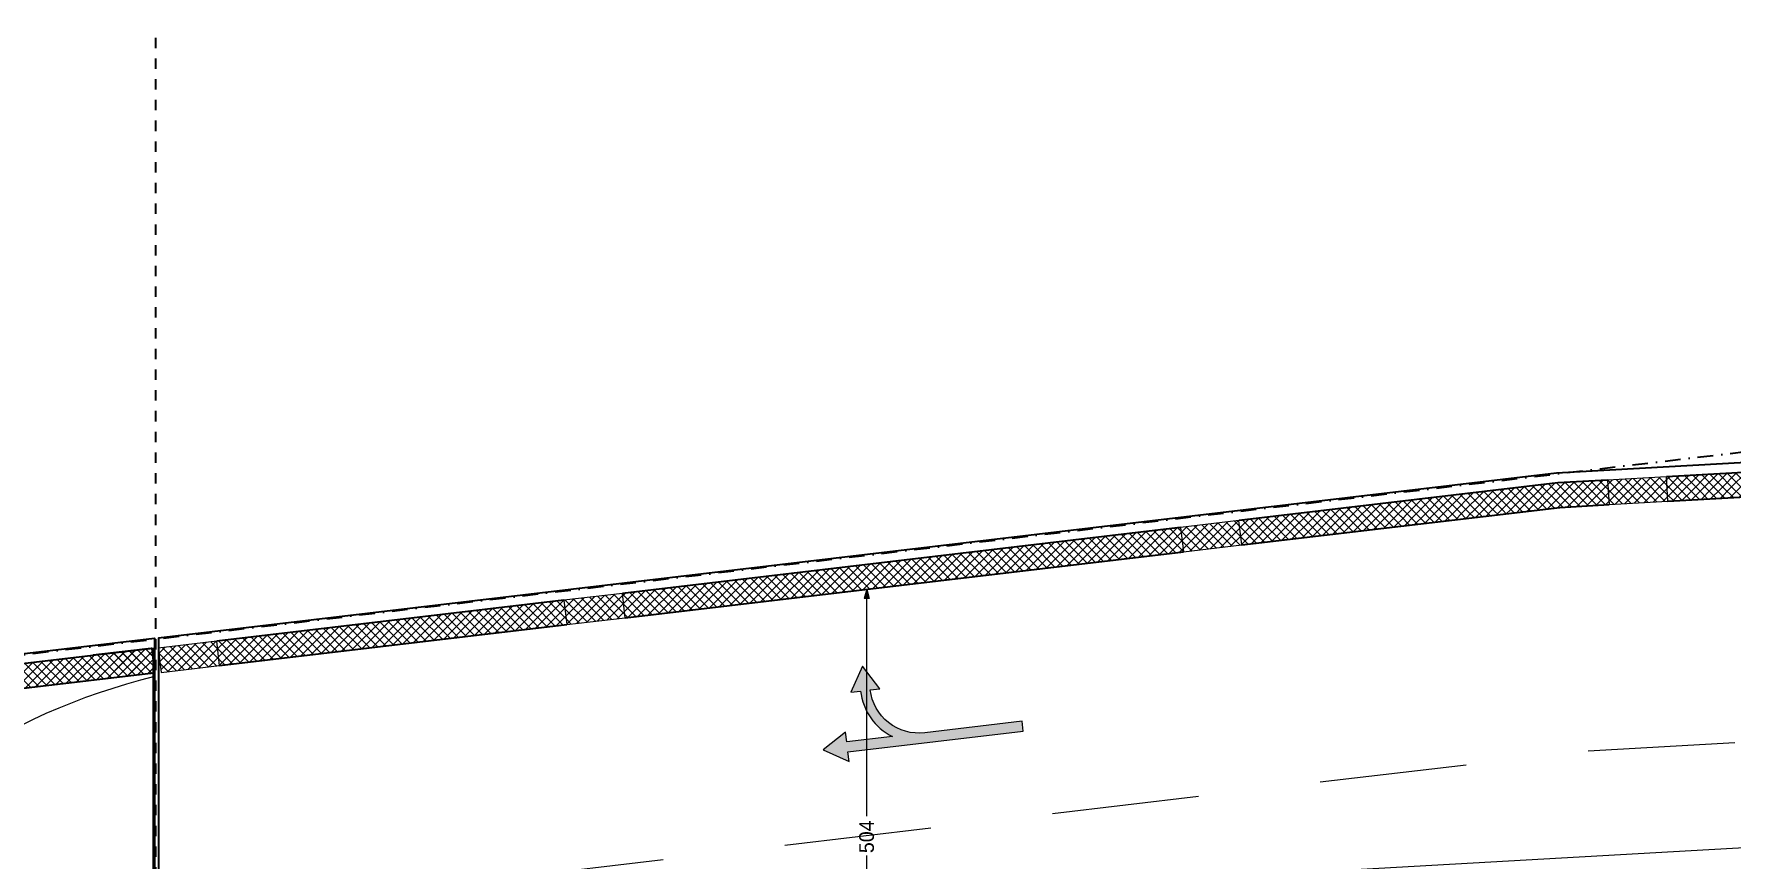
# Model space of a CAD drawing. Header units: millimetres. Extents: x 635850 to 824661, y -5878409 to -5774454.
# Drawn here: x 749086 to 766397, y -5782877 to -5774454 of the extents above; entities that cross this region are included whole.
import ezdxf

# ---------------------------------------------------------------- set-up
doc = ezdxf.new("R2010")
doc.units = ezdxf.units.MM
doc.header["$MEASUREMENT"] = 0
for name, pattern in [('A - Long Dashed', [2750, 1500, -1250]), ('Dashed', [211.666667, 105.833333, -105.833333]), ('Dot & Dashed', [335.138881, 158.75, -88.194444, 0, -88.194437])]:
    doc.linetypes.add(name, pattern=pattern)
for name, color, linetype, lineweight in [('0_Pen_No__101', 252, 'Continuous', 13), ('0_Pen_No__22', 8, 'Continuous', 35), ('A - Ndertesa 5 - 2D Drafting - General_Pen_No__6', 5, 'Continuous', 35), ('A - Ndertesa 6 - Muret_Pen_No__22', 8, 'Continuous', 35), ('A - Ndertesa 6 - Pllaka meskatit_Pen_No__22', 8, 'Continuous', 35), ('A - Ndertesa 6- Shtyllat_Pen_No__101', 252, 'Continuous', 13), ('A - Ndertesa 6- Shtyllat_Pen_No__22', 8, 'Continuous', 35), ('A - Ndertesa 7  - Pllaka meskatitt_Pen_No__7', 7, 'Continuous', 35), ('A - Ndertesa 7 - Komunikimi Vertikal_Pen_No__1', 7, 'Continuous', 13), ('A - Ndertesa 7 - Muret_Pen_No__22', 8, 'Continuous', 35), ('A - Ndertesa 7 - Shtyllat_Pen_No__1', 7, 'Continuous', 13), ('A - Ndertesa 7 - Shtyllat_Pen_No__101', 252, 'Continuous', 13)]:
    doc.layers.add(name, color=color, linetype=linetype, lineweight=lineweight)
for name, color, linetype, lineweight, true_color in [('0_Pen_No__62', 7, 'Continuous', 20, 0xaaaaaa), ('A - Ndertesa 4 - Parcelat_Pen_No__8', 7, 'Continuous', 35, 0xa80f02), ('A - Ndertesa 5 - Sanitaria_Pen_No__82', 7, 'Continuous', 20, 0xaaaaaa), ('A - Ndertesa 6 - Muret_Pen_No__82', 7, 'Continuous', 20, 0xaaaaaa), ('A - Ndertesa 6 - Vijat e Bodrumit_Pen_No__82', 7, 'Continuous', 20, 0xaaaaaa), ('A - Ndertesa 7 - Komunikimi Vertikal_Pen_No__102', 7, 'Continuous', 13, 0xcccccc), ('A - Ndertesa 7 - Muret_Pen_No__82', 7, 'Continuous', 20, 0xaaaaaa), ('A - Ndertesa 7 - Ndertesa 4 - Dimensionimi Bazik_Pen_No__102', 7, 'Continuous', 13, 0xcccccc), ('A - Ndertesa 7 - Ndertesa 4 - Dimensionimi Bazik_Pen_No__82', 7, 'Continuous', 20, 0xaaaaaa), ('A - Situacioni_Pen_No__249', 7, 'Continuous', 13, 0xe8e8e8)]:
    doc.layers.add(name, color=color, linetype=linetype, lineweight=lineweight, true_color=true_color)
for name, color, linetype in [('A - Ndertesa 6 - Muret', 7, 'Continuous'), ('A - Ndertesa 6 - Pllaka meskatit', 7, 'Continuous'), ('A - Ndertesa 6- Shtyllat', 7, 'Continuous'), ('A - Ndertesa 7  - Pllaka meskatitt', 7, 'Continuous'), ('A - Ndertesa 7 - Muret', 7, 'Continuous'), ('A - Ndertesa 7 - Ndertesa 4 - Dimensionimi Bazik', 7, 'Continuous'), ('A - Ndertesa 7 - Shtyllat', 7, 'Continuous')]:
    doc.layers.add(name, color=color, linetype=linetype)
doc.styles.add('GENERATED_STYLE_1', font='GOTHIC.TTF')
doc.dimstyles.new('GENERATED_STYLE__1', dxfattribs={"dimtxt": 150, "dimasz": 91.78744, "dimexe": 0.18, "dimexo": 0.0625, "dimgap": 0, "dimtad": 0, "dimdec": 0, "dimlfac": 0.1, "dimzin": 0, "dimdsep": 46, "dimtxsty": 'GENERATED_STYLE_1', "dimblk": 'ARROWHEAD_5', "dimblk1": 'ARROWHEAD_5', "dimblk2": 'ARROWHEAD_5', "dimcen": 0.09, "dimse1": 1, "dimse2": 1, "dimclrd": 256, "dimclre": 256, "dimclrt": 256, "dimadec": 0, "dimazin": 0, "dimtfac": 1, "dimtdec": 4, "dimtmove": 0, "dimatfit": 3, "dimfxl": 0, "dimtolj": 1, "dimtzin": 0, "dimarcsym": 0})
pattern_1 = [(45, (664183.82, -5827429.525), (-45.96194, 45.96194), []), (135, (664183.82, -5827429.525), (45.96194, 45.96194), [])]

# ---------------------------------------------------------------- blocks, each defined once
blk = doc.blocks.new('Slab_3', base_point=(703704, -5790216))
at = {"layer": 'A - Ndertesa 6 - Pllaka meskatit_Pen_No__22', "color": 8, "linetype": 'Continuous', "lineweight": 35, "flags": 128}
blk.add_lwpolyline([(703704, -5790216), (739063, -5786585), (739063, -5784104), (741099, -5781712), (750317, -5780624), (750320, -5821669), (726662, -5822733), (707158, -5823855)], close=True, dxfattribs=at)
blk = doc.blocks.new('Slab_4', base_point=(764617, -5778939))
at = {"layer": 'A - Ndertesa 7  - Pllaka meskatitt_Pen_No__7', "color": 7, "linetype": 'Continuous', "lineweight": 35, "flags": 128}
blk.add_lwpolyline([(764617, -5778939), (750355, -5780623), (750355, -5821676), (764660, -5821034), (785655, -5820355), (785655, -5777754), (764617, -5778939)], close=True, dxfattribs=at)
blk = doc.blocks.new('Wall_225', base_point=(750288, -5780728))
at = {"layer": 'A - Ndertesa 6 - Muret_Pen_No__82', "linetype": 'Continuous', "lineweight": 20, "true_color": 0xaaaaaa}
h = blk.add_hatch(dxfattribs=at)
h.set_pattern_fill('Concrete_Block', color=253, style=0, pattern_type=2)
h.set_pattern_definition(pattern_1)
h.paths.add_polyline_path([(741514, -5781764), (741745, -5781737), (741774, -5781985), (750247, -5780984), (749919, -5781023), (749919, -5781022), (749721, -5781046), (749692, -5780798), (745326, -5781314), (745355, -5781562), (744759, -5781631), (744730, -5781384), (741514, -5781764)])
h = blk.add_hatch(dxfattribs=at)
h.set_pattern_fill('Concrete_Block', color=253, style=0, pattern_type=2)
h.set_pattern_definition(pattern_1)
h.paths.add_polyline_path([(750288, -5780728), (750283, -5780728), (750288, -5780728)])
h = blk.add_hatch(dxfattribs=at)
h.set_pattern_fill('Concrete_Block', color=253, style=0, pattern_type=2)
h.set_pattern_definition(pattern_1)
h.paths.add_polyline_path([(750317, -5780976), (750288, -5780728), (750317, -5780976)])
at = {"layer": 'A - Ndertesa 6 - Muret_Pen_No__22', "color": 8, "linetype": 'Continuous', "lineweight": 35, "flags": 128}
for points in [[(749692, -5780798), (745326, -5781314)], [(750288, -5780728), (750283, -5780728)], [(750288, -5780728), (750317, -5780976)], [(741774, -5781985), (750247, -5780984)], [(750317, -5780976), (750317, -5780976)], [(744730, -5781384), (741514, -5781764)]]:
    blk.add_lwpolyline(points, dxfattribs=at)
blk = doc.blocks.new('Wall_226', base_point=(785655, -5777854))
at = {"layer": 'A - Ndertesa 7 - Muret_Pen_No__82', "linetype": 'Continuous', "lineweight": 20, "true_color": 0xaaaaaa}
h = blk.add_hatch(dxfattribs=at)
h.set_pattern_fill('Concrete_Block', color=253, style=0, pattern_type=2)
h.set_pattern_definition(pattern_1)
h.paths.add_polyline_path([(768703, -5778809), (765748, -5779158), (765752, -5779225), (770467, -5778960), (770453, -5778710)])
h = blk.add_hatch(dxfattribs=at)
h.set_pattern_fill('Concrete_Block', color=253, style=0, pattern_type=2)
h.set_pattern_definition(pattern_1)
h.paths.add_polyline_path([(768703, -5778809), (765737, -5778976), (765748, -5779158)])
h = blk.add_hatch(dxfattribs=at)
h.set_pattern_fill('Concrete_Block', color=253, style=0, pattern_type=2)
h.set_pattern_definition(pattern_1)
h.paths.add_polyline_path([(764629, -5779038), (761378, -5779422), (761384, -5779471), (764651, -5779287)])
h = blk.add_hatch(dxfattribs=at)
h.set_pattern_fill('Concrete_Block', color=253, style=0, pattern_type=2)
h.set_pattern_definition(pattern_1)
h.paths.add_polyline_path([(765138, -5779010), (764629, -5779038), (764651, -5779287), (765151, -5779228)])
h = blk.add_hatch(dxfattribs=at)
h.set_pattern_fill('Concrete_Block', color=253, style=0, pattern_type=2)
h.set_pattern_definition(pattern_1)
h.paths.add_polyline_path([(765151, -5779228), (764651, -5779287), (765152, -5779259)])
h = blk.add_hatch(dxfattribs=at)
h.set_pattern_fill('Concrete_Block', color=253, style=0, pattern_type=2)
h.set_pattern_definition(pattern_1)
h.paths.add_polyline_path([(760782, -5779493), (760577, -5779517), (760784, -5779505)])
at = {"layer": 'A - Ndertesa 7 - Muret_Pen_No__22', "color": 8, "linetype": 'Continuous', "lineweight": 35, "flags": 128}
for points in [[(770453, -5778710), (765737, -5778976)], [(765138, -5779010), (764629, -5779038)], [(765752, -5779225), (770467, -5778960)], [(764651, -5779287), (765152, -5779259)], [(760782, -5779493), (760577, -5779517)]]:
    blk.add_lwpolyline(points, dxfattribs=at)
blk = doc.blocks.new('Wall_269', base_point=(764629, -5779038))
at = {"layer": 'A - Ndertesa 7 - Muret_Pen_No__82', "linetype": 'Continuous', "lineweight": 20, "true_color": 0xaaaaaa}
h = blk.add_hatch(dxfattribs=at)
h.set_pattern_fill('Concrete_Block', color=253, style=0, pattern_type=2)
h.set_pattern_definition(pattern_1)
h.paths.add_polyline_path([(764651, -5779287), (761384, -5779471), (761407, -5779670)])
h = blk.add_hatch(dxfattribs=at)
h.set_pattern_fill('Concrete_Block', color=253, style=0, pattern_type=2)
h.set_pattern_definition(pattern_1)
h.paths.add_polyline_path([(755088, -5780165), (755118, -5780413), (760812, -5779741), (760784, -5779505), (760577, -5779517)])
h = blk.add_hatch(dxfattribs=at)
h.set_pattern_fill('Concrete_Block', color=253, style=0, pattern_type=2)
h.set_pattern_definition(pattern_1)
h.paths.add_polyline_path([(750951, -5780654), (750980, -5780902), (754522, -5780484), (754492, -5780235)])
at = {"layer": 'A - Ndertesa 7 - Muret_Pen_No__22', "color": 8, "linetype": 'Continuous', "lineweight": 35, "flags": 128}
for points in [[(764629, -5779038), (761378, -5779422)], [(761407, -5779670), (764651, -5779287)], [(760577, -5779517), (755088, -5780165)], [(755118, -5780413), (760812, -5779741)], [(754492, -5780235), (750951, -5780654)], [(750980, -5780902), (754522, -5780484)]]:
    blk.add_lwpolyline(points, dxfattribs=at)
blk = doc.blocks.new('Column_229', base_point=(750103, -5780875))
at = {"layer": 'A - Ndertesa 6- Shtyllat_Pen_No__101', "linetype": 'Continuous', "lineweight": 13}
h = blk.add_hatch(dxfattribs=at)
h.set_pattern_fill('Concrete_Block', color=252, style=0, pattern_type=2)
h.set_pattern_definition(pattern_1)
h.paths.add_polyline_path([(749890, -5780775), (749919, -5781023), (750247, -5780984), (750317, -5780976), (750288, -5780728), (750218, -5780736)])
h = blk.add_hatch(dxfattribs=at)
h.set_pattern_fill('Concrete_Block', color=252, style=0, pattern_type=2)
h.set_pattern_definition(pattern_1)
h.paths.add_polyline_path([(749890, -5780774), (749890, -5780775), (750218, -5780736)])
h = blk.add_hatch(dxfattribs=at)
h.set_pattern_fill('Concrete_Block', color=252, style=0, pattern_type=2)
h.set_pattern_definition(pattern_1)
h.paths.add_polyline_path([(750247, -5780984), (750317, -5780976), (750317, -5780976)])
at = {"layer": 'A - Ndertesa 6- Shtyllat_Pen_No__22', "color": 8, "linetype": 'Continuous', "lineweight": 35, "flags": 128}
for points in [[(750218, -5780736), (749890, -5780774), (749890, -5780775)], [(750247, -5780984), (750317, -5780976), (750317, -5780976)]]:
    blk.add_lwpolyline(points, dxfattribs=at)
blk = doc.blocks.new('Column_247', base_point=(750004, -5780887))
at = {"layer": '0_Pen_No__101', "linetype": 'Continuous', "lineweight": 13}
h = blk.add_hatch(dxfattribs=at)
h.set_pattern_fill('Concrete_Block', color=252, style=0, pattern_type=2)
h.set_pattern_definition(pattern_1)
h.paths.add_polyline_path([(749692, -5780797), (749692, -5780798), (750283, -5780728)])
h = blk.add_hatch(dxfattribs=at)
h.set_pattern_fill('Concrete_Block', color=252, style=0, pattern_type=2)
h.set_pattern_definition(pattern_1)
h.paths.add_polyline_path([(749692, -5780798), (749721, -5781046), (750312, -5780977), (750317, -5780976), (750288, -5780728), (750283, -5780728)])
h = blk.add_hatch(dxfattribs=at)
h.set_pattern_fill('Concrete_Block', color=252, style=0, pattern_type=2)
h.set_pattern_definition(pattern_1)
h.paths.add_polyline_path([(750312, -5780977), (750317, -5780976)])
at = {"layer": '0_Pen_No__22', "color": 8, "linetype": 'Continuous', "lineweight": 35, "flags": 128}
for points in [[(750283, -5780728), (749692, -5780797), (749692, -5780798)], [(750312, -5780977), (750317, -5780976)]]:
    blk.add_lwpolyline(points, dxfattribs=at)
blk = doc.blocks.new('Column_303', base_point=(750668, -5780813))
at = {"layer": 'A - Ndertesa 7 - Shtyllat_Pen_No__101', "linetype": 'Continuous', "lineweight": 13}
h = blk.add_hatch(dxfattribs=at)
h.set_pattern_fill('Concrete_Block', color=252, style=0, pattern_type=2)
h.set_pattern_definition(pattern_1)
h.paths.add_polyline_path([(750384, -5780972), (750980, -5780902), (750951, -5780654), (750355, -5780724)])
at = {"layer": 'A - Ndertesa 7 - Shtyllat_Pen_No__1', "color": 7, "linetype": 'Continuous', "lineweight": 13, "flags": 128}
blk.add_lwpolyline([(750384, -5780972), (750980, -5780902), (750951, -5780654), (750355, -5780724)], close=True, dxfattribs=at)
blk = doc.blocks.new('Column_304', base_point=(754805, -5780324))
at = {"layer": 'A - Ndertesa 7 - Shtyllat_Pen_No__101', "linetype": 'Continuous', "lineweight": 13}
h = blk.add_hatch(dxfattribs=at)
h.set_pattern_fill('Concrete_Block', color=252, style=0, pattern_type=2)
h.set_pattern_definition(pattern_1)
h.paths.add_polyline_path([(754522, -5780484), (755118, -5780413), (755088, -5780165), (754492, -5780235)])
at = {"layer": 'A - Ndertesa 7 - Shtyllat_Pen_No__1', "color": 7, "linetype": 'Continuous', "lineweight": 13, "flags": 128}
blk.add_lwpolyline([(754522, -5780484), (755118, -5780413), (755088, -5780165), (754492, -5780235)], close=True, dxfattribs=at)
blk = doc.blocks.new('Column_305', base_point=(761095, -5779581))
at = {"layer": 'A - Ndertesa 7 - Shtyllat_Pen_No__101', "linetype": 'Continuous', "lineweight": 13}
h = blk.add_hatch(dxfattribs=at)
h.set_pattern_fill('Concrete_Block', color=252, style=0, pattern_type=2)
h.set_pattern_definition(pattern_1)
h.paths.add_polyline_path([(760812, -5779741), (761407, -5779670), (761378, -5779422), (760782, -5779493)])
at = {"layer": 'A - Ndertesa 7 - Shtyllat_Pen_No__1', "color": 7, "linetype": 'Continuous', "lineweight": 13, "flags": 128}
blk.add_lwpolyline([(760812, -5779741), (761407, -5779670), (761378, -5779422), (760782, -5779493)], close=True, dxfattribs=at)
blk = doc.blocks.new('Column_306', base_point=(765445, -5779117))
at = {"layer": 'A - Ndertesa 7 - Shtyllat_Pen_No__101', "linetype": 'Continuous', "lineweight": 13}
h = blk.add_hatch(dxfattribs=at)
h.set_pattern_fill('Concrete_Block', color=252, style=0, pattern_type=2)
h.set_pattern_definition(pattern_1)
h.paths.add_polyline_path([(765152, -5779259), (765752, -5779225), (765737, -5778976), (765138, -5779010)])
at = {"layer": 'A - Ndertesa 7 - Shtyllat_Pen_No__1', "color": 7, "linetype": 'Continuous', "lineweight": 13, "flags": 128}
blk.add_lwpolyline([(765152, -5779259), (765752, -5779225), (765737, -5778976), (765138, -5779010)], close=True, dxfattribs=at)
blk = doc.blocks.new('*D1632', base_point=(664184, -5827430))
at = {"layer": 'A - Ndertesa 7 - Ndertesa 4 - Dimensionimi Bazik_Pen_No__102', "linetype": 'Continuous', "lineweight": 13, "true_color": 0xcccccc}
for points in [[(757581, -5780122), (757556, -5780216), (757606, -5780216)], [(757581, -5785159), (757606, -5785066), (757556, -5785066)], [(757581, -5785159), (757556, -5785253), (757606, -5785253)]]:
    blk.add_hatch(color=254, dxfattribs=at).paths.add_polyline_path(points)
at = {"layer": 'A - Ndertesa 7 - Ndertesa 4 - Dimensionimi Bazik_Pen_No__102', "color": 254, "linetype": 'Continuous', "lineweight": 13, "true_color": 0xcccccc}
for p, q in [((757581, -5780122), (757556, -5780216)), ((757606, -5780216), (757556, -5780216)), ((757581, -5780122), (757606, -5780216)), ((757581, -5782441), (757581, -5780216)), ((757581, -5785066), (757581, -5782841)), ((757556, -5785066), (757606, -5785066)), ((757581, -5785159), (757556, -5785066)), ((757581, -5785159), (757606, -5785066))]:
    blk.add_line(p, q, dxfattribs=at)
at = {"layer": 'A - Ndertesa 7 - Ndertesa 4 - Dimensionimi Bazik_Pen_No__82', "color": 253, "lineweight": 20, "true_color": 0xaaaaaa, "insert": (757656, -5782817), "char_height": 150, "attachment_point": 7, "rotation": 90, "style": 'GENERATED_STYLE_1'}
blk.add_mtext('\\A1;{\\pql;\\fCentury Gothic|b0|i0|c0|p34;504}', dxfattribs=at)
blk = doc.blocks.new('ARROWHEAD_5')
at = {"linetype": 'Continuous', "lineweight": 0}
blk.add_hatch(color=0, dxfattribs=at).paths.add_polyline_path([(-1, 0.2679), (0, 0), (-1, -0.2679)])
at = {"color": 0, "linetype": 'Continuous', "lineweight": 0}
blk.add_line((0, 0), (-1, 0), dxfattribs=at)
blk = doc.blocks.new('*D1650', base_point=(664184, -5827430))
at = {"layer": 'A - Ndertesa 7 - Ndertesa 4 - Dimensionimi Bazik_Pen_No__102', "linetype": 'Continuous', "lineweight": 13, "true_color": 0xcccccc}
for points in [[(785655, -5781688), (785560, -5781669), (785563, -5781719)], [(750364, -5783674), (750458, -5783693), (750455, -5783643)]]:
    blk.add_hatch(color=254, dxfattribs=at).paths.add_polyline_path(points)
at = {"layer": 'A - Ndertesa 7 - Ndertesa 4 - Dimensionimi Bazik_Pen_No__102', "color": 254, "linetype": 'Continuous', "lineweight": 13, "true_color": 0xcccccc}
for p, q in [((785562, -5781694), (768295, -5782665)), ((785563, -5781719), (785560, -5781669)), ((785655, -5781688), (785560, -5781669)), ((785655, -5781688), (785563, -5781719)), ((767723, -5782697), (750457, -5783668)), ((750364, -5783674), (750455, -5783643)), ((750364, -5783674), (750458, -5783693)), ((750455, -5783643), (750458, -5783693))]:
    blk.add_line(p, q, dxfattribs=at)
at = {"layer": 'A - Ndertesa 7 - Ndertesa 4 - Dimensionimi Bazik_Pen_No__82', "color": 253, "lineweight": 20, "true_color": 0xaaaaaa, "insert": (767751, -5782771), "char_height": 150, "attachment_point": 7, "rotation": 3.2198, "style": 'GENERATED_STYLE_1'}
blk.add_mtext('\\A1;{\\pql;\\fCentury Gothic|b0|i0|c0|p34;3,535}', dxfattribs=at)

msp = doc.modelspace()

# ---------------------------------------------------------------- hatches: boundary and pattern name
at = {"layer": 'A - Ndertesa 7 - Komunikimi Vertikal_Pen_No__1', "linetype": 'Continuous', "lineweight": 0, "true_color": 0xffffff}
msp.add_hatch(color=7, dxfattribs=at).paths.add_polyline_path([(758171.9, -5781588.2, -0.4142136), (757616.7, -5781150.2), (757716, -5781138.5), (757537.7, -5780907.8), (757418.1, -5781173.7), (757517.4, -5781162, 0.2513807), (757842.5, -5781627.1), (757377.4, -5781682), (757365.7, -5781582.7), (757135, -5781761), (757400.9, -5781880.6), (757389.2, -5781781.3), (759176.7, -5781570.2), (759165, -5781470.9)])

# ---------------------------------------------------------------- linework, layer by layer
at = {"layer": '0_Pen_No__62', "color": 253, "linetype": 'Continuous', "lineweight": 20, "true_color": 0xaaaaaa}
msp.add_lwpolyline([(707148, -5823755.5), (726657.2, -5822633), (750320.1, -5821568.8), (750316.6, -5780724.3), (741149.2, -5781807), (739163.1, -5784140.7), (739163.3, -5786675.7), (703714.5, -5790315.4)], close=True, dxfattribs=at)
at = {"layer": 'A - Ndertesa 4 - Parcelat_Pen_No__8', "color": 14, "linetype": 'Dot & Dashed', "lineweight": 35, "true_color": 0xa80f02, "flags": 128}
msp.add_lwpolyline([(733761.3, -5782580), (734384.5, -5782511.6), (739483.2, -5781910.3), (747197.4, -5781000), (784230.8, -5776632.3), (793698.8, -5776099.1), (819130, -5774668.2), (819631.1, -5776866.2), (819788.1, -5808768.6), (819746.4, -5820701.6), (819743.1, -5821766.1), (820301.5, -5825616.4), (821512.9, -5834119.4), (824288.1, -5853609.9), (824291, -5858767), (824299.3, -5867013.6), (824597.3, -5875197.7), (824661.3, -5876965.6), (784564.9, -5878321), (781955.6, -5878409.2), (781730.2, -5866302.9), (775348.1, -5866126), (752901.9, -5864556.1), (751179, -5864553.9), (727260.7, -5864453.7), (725402.9, -5864686.4), (718860.6, -5865507.5), (710389, -5865868.7), (686520.5, -5865695.5), (678720.9, -5864781.6), (675513.9, -5865184.2), (661350.7, -5864944.6), (635849.7, -5864460.6), (638063.7, -5831999.5), (638105, -5831384.7), (638101.8, -5831365), (638115.5, -5831200.6), (639884.7, -5813259.3), (641769, -5794156.2), (641993.7, -5791687.6), (680547, -5788218.5), (691950.8, -5787192.6), (699894.6, -5786316.7)], close=True, dxfattribs=at)
at = {"layer": 'A - Ndertesa 5 - 2D Drafting - General_Pen_No__6', "color": 5, "linetype": 'Dashed', "lineweight": 35}
msp.add_lwpolyline([(750328.8, -5824975.7), (750328.8, -5774454.4)], dxfattribs=at)
at = {"layer": 'A - Ndertesa 5 - Sanitaria_Pen_No__82', "color": 253, "linetype": 'Continuous', "lineweight": 20, "true_color": 0xaaaaaa}
msp.add_lwpolyline([(749303.8, -5821619.8), (750303.8, -5821574.8), (750303.8, -5780730.1), (749303.8, -5780848.2)], dxfattribs=at)
at = {"layer": 'A - Ndertesa 6 - Vijat e Bodrumit_Pen_No__82', "color": 253, "linetype": 'Continuous', "lineweight": 20, "true_color": 0xaaaaaa}
msp.add_arc((751883.1, -5787402.7), 6577.3, 103.77862, 183.36809, dxfattribs=at)
at = {"layer": 'A - Ndertesa 7 - Komunikimi Vertikal_Pen_No__102', "color": 254, "linetype": 'Continuous', "lineweight": 13, "true_color": 0xcccccc, "flags": 128}
msp.add_lwpolyline([(758171.9, -5781588.2, -0.4142136), (757616.7, -5781150.2), (757716, -5781138.5), (757537.7, -5780907.8), (757418.1, -5781173.7), (757517.4, -5781162, 0.2513807), (757842.5, -5781627.1), (757377.4, -5781682), (757365.7, -5781582.7), (757135, -5781761), (757400.9, -5781880.6), (757389.2, -5781781.3), (759176.7, -5781570.2), (759165, -5781470.9)], format="xyb", close=True, dxfattribs=at)
at = {"layer": 'A - Situacioni_Pen_No__249', "color": 254, "linetype": 'A - Long Dashed', "lineweight": 13, "true_color": 0xe8e8e8, "flags": 128}
msp.add_lwpolyline([(785655, -5780609.7), (764868.1, -5781779.1), (751268.1, -5783385.3)], dxfattribs=at)

# ---------------------------------------------------------------- block references
at = {"color": 8, "lineweight": 35}
msp.add_blockref('Column_247', (750004.1, -5780886.7), dxfattribs=at)
at = {"layer": 'A - Ndertesa 6 - Muret', "color": 8, "lineweight": 35}
msp.add_blockref('Wall_225', (750287.6, -5780727.7), dxfattribs=at)
at = {"layer": 'A - Ndertesa 6 - Pllaka meskatit', "color": 8, "linetype": 'Continuous', "lineweight": 35}
msp.add_blockref('Slab_3', (703704.3, -5790215.9), dxfattribs=at)
at = {"layer": 'A - Ndertesa 6- Shtyllat', "color": 8, "lineweight": 35}
msp.add_blockref('Column_229', (750103.4, -5780875.1), dxfattribs=at)
at = {"layer": 'A - Ndertesa 7  - Pllaka meskatitt', "color": 7, "linetype": 'Continuous', "lineweight": 35}
msp.add_blockref('Slab_4', (764617.5, -5778938.9), dxfattribs=at)
at = {"layer": 'A - Ndertesa 7 - Muret', "color": 8, "lineweight": 35}
for name, p in [('Wall_226', (785655, -5777854.4)), ('Wall_269', (764629.2, -5779038.2))]:
    msp.add_blockref(name, p, dxfattribs=at)
at = {"layer": 'A - Ndertesa 7 - Shtyllat', "color": 7, "lineweight": 13}
for name, p in [('Column_306', (765445, -5779117.5)), ('Column_305', (761094.8, -5779581.5)), ('Column_304', (754805, -5780324.3)), ('Column_303', (750667.6, -5780813))]:
    msp.add_blockref(name, p, dxfattribs=at)

# ---------------------------------------------------------------- dimensions: what is measured, and where the dimension line sits
at = {"layer": 'A - Ndertesa 7 - Ndertesa 4 - Dimensionimi Bazik', "color": 254, "linetype": 'Continuous', "lineweight": 13, "true_color": 0xcccccc}
for base, p1, p2, angle, picture, middle, turn in [((757581, -5780122.2), (757773.5, -5785159.4), (757581.8, -5780122.2), 90, '*D1632', (757581, -5782645.1), 90), ((750363.7, -5783673.7), (785655, -5781688.3), (750364.1, -5783680.9), 183.21985, '*D1650', (767998.7, -5782681.6), 3.21985)]:
    dim = msp.add_linear_dim(base=base, p1=p1, p2=p2, angle=angle, dimstyle='GENERATED_STYLE__1', dxfattribs=at)
    dim.commit()
    dim.dimension.update_dxf_attribs({"geometry": picture, "text_midpoint": middle, "dimtype": 160, "text_rotation": turn})

doc.saveas('drawing.dxf')
